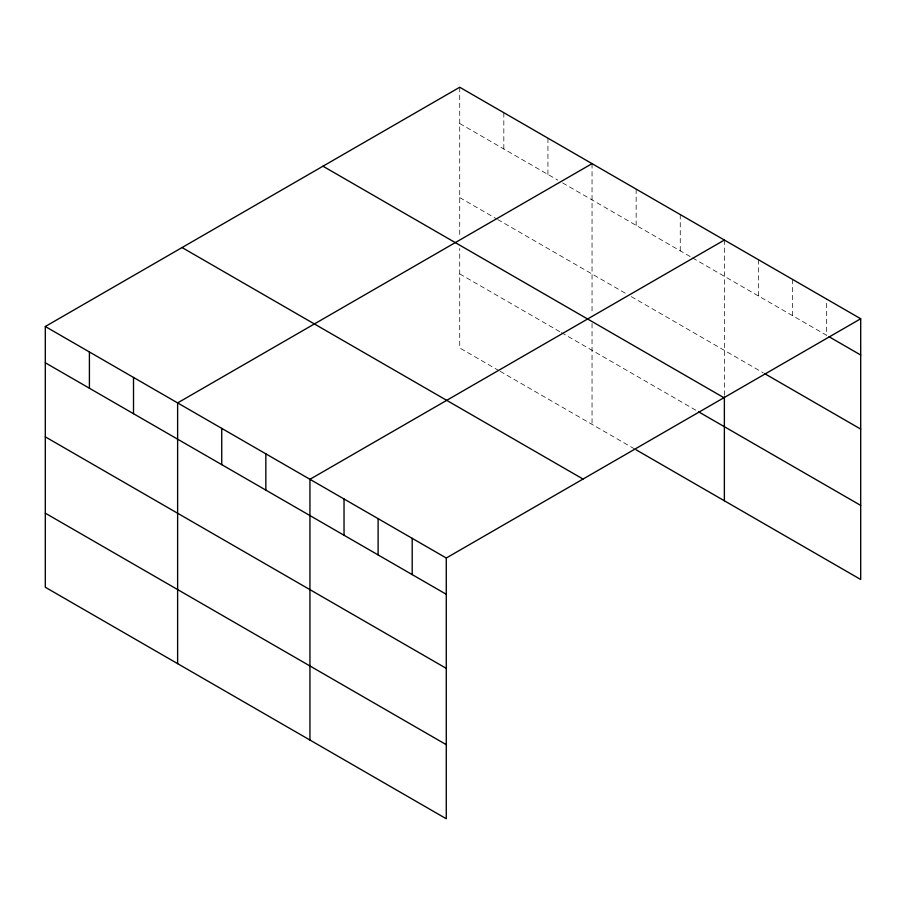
<?xml version="1.0" encoding="UTF-8"?>
<svg xmlns="http://www.w3.org/2000/svg" width="906" height="906" viewBox="0 0 906 906"><rect width="100%" height="100%" fill="white"/><g stroke="black" fill="none" stroke-linecap="round" stroke-linejoin="round"><path stroke-width="0.68" stroke-dasharray="4.53 3.4" d="M459.727 87.248L459.727 235.741M459.727 123.51L557.734 180.101M562.637 182.933L691.289 257.202M692.512 257.916L826.612 335.333L826.612 299.071M459.727 197.587L496.477 218.81M497.7 219.512L626.352 293.793M631.255 296.613L763.316 372.864M459.727 273.906L560.191 331.913M561.414 332.615L697.416 411.131M498.923 370.622L459.727 347.983L459.727 248.471M500.157 371.324L634.925 449.138M792.535 279.399L792.535 315.662M758.447 259.716L758.447 295.979M724.37 240.045L724.37 395.605M680.259 214.575L680.259 250.837M636.148 189.116L636.148 225.368M592.048 163.646L592.048 312.14M592.048 323.453L592.048 424.382M547.937 138.176L547.937 174.439M503.827 112.718L503.827 148.98"/><path stroke-width="1.36" d="M45.3 326.511L446.273 558.017L446.273 818.752L45.3 587.247L45.3 326.511L459.727 87.248L860.7 318.753L860.7 579.489L636.148 449.84M592.048 163.646L177.621 402.91L177.621 663.645M724.37 240.045L309.943 479.308L309.943 740.043M446.273 558.017L860.7 318.753M829.047 336.738L860.7 355.016M764.539 373.566L860.7 429.093M322.966 166.206L723.939 397.711M698.639 411.845L860.7 505.412M182.061 247.553L583.034 479.059M45.3 362.774L446.273 594.279M45.3 436.851L446.273 668.356M45.3 513.17L446.273 744.675M724.37 397.021L724.37 500.769M412.196 538.345L412.196 574.597M378.108 518.662L378.108 554.925M344.031 498.98L344.031 535.242M265.843 453.838L265.843 490.101M221.732 428.379L221.732 464.631M133.51 377.451L133.51 413.702M89.411 351.981L89.411 388.244"/></g></svg>
